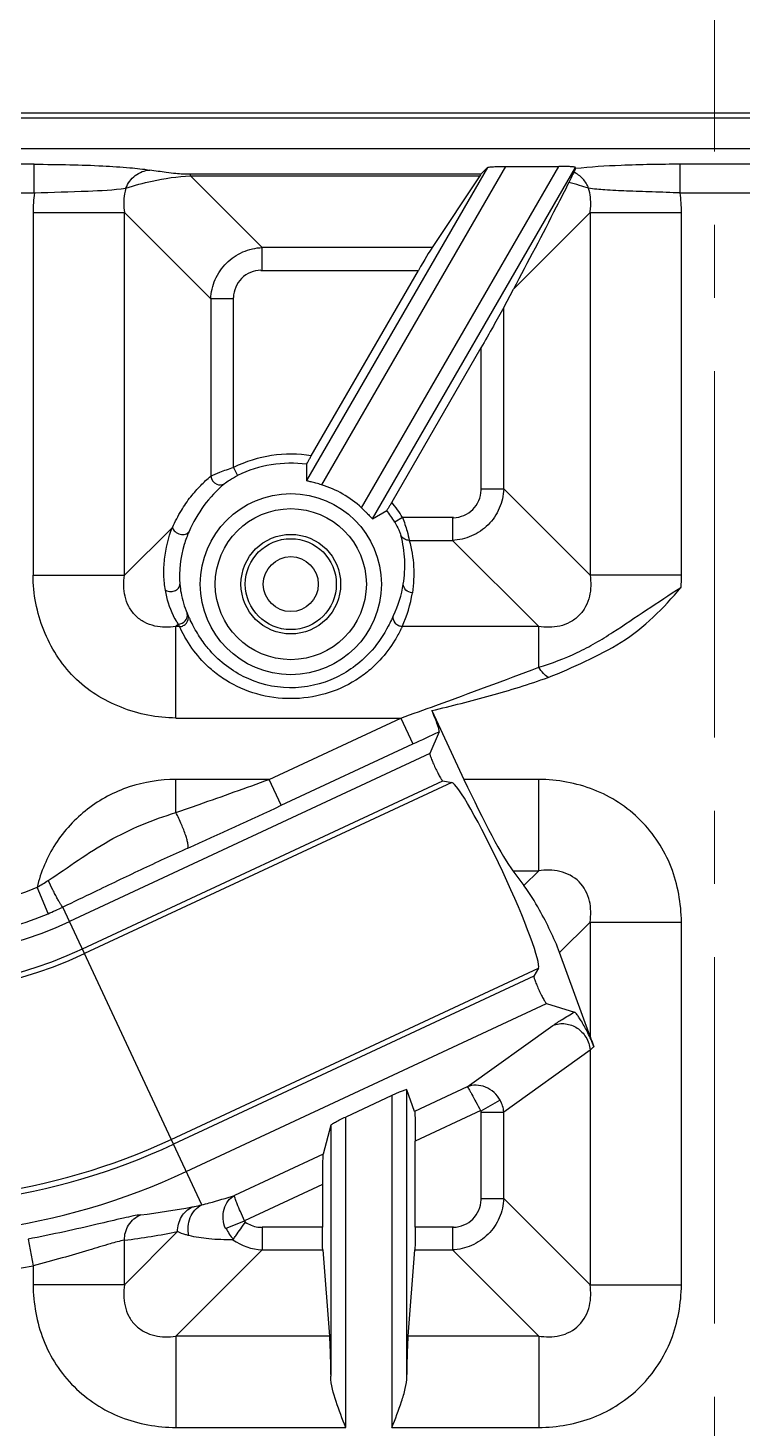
# Model space of a CAD drawing. Header units: millimetres. Extents: x 2432 to 4206, y 1282 to 1824.
# Drawn here: x 3812.37 to 3836.16, y 1556.97 to 1603.57 of the extents above; entities that cross this region are included whole.
import ezdxf

# ---------------------------------------------------------------- set-up
doc = ezdxf.new("R2010")
doc.units = ezdxf.units.MM
doc.linetypes.add('CENTER', pattern=[0.6, 0.375, -0.075, 0.075, -0.075])
doc.linetypes.add('HIDDEN', pattern=[0.2, 0.1, -0.1])
doc.layers.add('21', color=7, linetype='Continuous')
doc.layers.add('insert', color=85, linetype='Continuous', lineweight=20)

msp = doc.modelspace()

# ---------------------------------------------------------------- linework, layer by layer
at = {"layer": '21', "color": 7, "linetype": 'Continuous'}
for p, q in [((3808.053, 1600.746), (3852.273, 1600.746)), ((3852.273, 1600.568), (3808.053, 1600.568)), ((3808.053, 1599.562), (3852.273, 1599.562)), ((3812.583, 1599.037), (3810.456, 1599.037)), ((3812.583, 1598.085), (3812.583, 1599.037)), ((3827.658, 1598.929), (3821.642, 1588.509)), ((3828.259, 1598.967), (3822.142, 1588.368)), ((3823.469, 1587.602), (3830.031, 1598.967)), ((3823.84, 1587.24), (3830.589, 1598.929)), ((3827.658, 1598.929), (3827.442, 1598.705)), ((3828.259, 1598.967), (3830.031, 1598.967)), ((3830.582, 1598.893), (3830.589, 1598.929)), ((3834.074, 1598.085), (3834.074, 1599.037)), ((3837.206, 1599.037), (3834.074, 1599.037)), ((3817.776, 1598.656), (3817.776, 1598.705)), ((3827.442, 1598.705), (3817.776, 1598.705)), ((3817.776, 1598.656), (3820.165, 1596.266)), ((3817.776, 1598.656), (3827.407, 1598.656)), ((3827.407, 1598.656), (3825.817, 1596.266)), ((3810.457, 1598.085), (3812.583, 1598.085)), ((3834.074, 1598.085), (3837.22, 1598.085)), ((3812.541, 1597.429), (3812.541, 1585.356)), ((3812.541, 1597.429), (3815.582, 1597.429)), ((3815.582, 1585.356), (3815.582, 1597.429)), ((3818.455, 1594.556), (3815.582, 1597.429)), ((3831.075, 1597.429), (3828.525, 1594.878)), ((3831.075, 1597.429), (3831.075, 1585.356)), ((3831.075, 1597.429), (3834.116, 1597.429)), ((3834.116, 1585.356), (3834.116, 1597.429)), ((3820.165, 1595.506), (3820.165, 1596.266)), ((3825.817, 1596.266), (3820.165, 1596.266)), ((3820.121, 1595.506), (3825.362, 1595.506)), ((3821.799, 1589.334), (3825.362, 1595.506)), ((3828.202, 1594.27), (3828.525, 1594.878)), ((3818.455, 1594.556), (3818.455, 1588.655)), ((3819.215, 1594.556), (3818.455, 1594.556)), ((3819.215, 1588.948), (3819.215, 1594.601)), ((3828.202, 1588.229), (3828.202, 1594.27)), ((3827.442, 1592.925), (3824.477, 1587.789)), ((3827.442, 1592.925), (3827.442, 1588.185)), ((3819.215, 1588.948), (3819.348, 1588.677)), ((3821.645, 1589.052), (3821.642, 1588.509)), ((3827.442, 1588.229), (3828.202, 1588.229)), ((3828.202, 1588.229), (3831.075, 1585.356)), ((3823.84, 1587.24), (3824.31, 1587.515)), ((3824.833, 1587.279), (3824.574, 1587.125)), ((3826.536, 1587.279), (3824.833, 1587.279)), ((3826.492, 1587.279), (3826.492, 1586.519)), ((3815.582, 1585.356), (3817.178, 1586.952)), ((3825.059, 1586.519), (3826.492, 1586.519)), ((3829.365, 1583.646), (3826.492, 1586.519)), ((3812.541, 1585.356), (3815.582, 1585.356)), ((3834.116, 1585.356), (3831.075, 1585.356)), ((3817.739, 1583.94), (3817.702, 1584.019)), ((3817.376, 1583.73), (3817.292, 1583.646)), ((3817.292, 1580.605), (3817.292, 1583.646)), ((3817.414, 1583.646), (3817.292, 1583.646)), ((3829.365, 1583.646), (3824.821, 1583.646)), ((3829.365, 1582.295), (3829.365, 1583.646)), ((3825.81, 1580.851), (3826.877, 1578.562)), ((3817.292, 1580.605), (3824.781, 1580.605)), ((3820.4, 1578.562), (3824.781, 1580.605)), ((3824.781, 1580.605), (3825.183, 1579.743)), ((3826.054, 1580.15), (3825.745, 1579.425)), ((3825.745, 1579.425), (3813.756, 1573.834)), ((3820.802, 1577.7), (3825.183, 1579.743)), ((3814.181, 1572.923), (3826.171, 1578.514)), ((3826.473, 1578.458), (3814.256, 1572.762)), ((3817.292, 1577.462), (3817.292, 1578.562)), ((3820.4, 1578.562), (3817.292, 1578.562)), ((3820.802, 1577.7), (3820.4, 1578.562)), ((3826.171, 1578.514), (3826.473, 1578.458)), ((3829.365, 1578.562), (3826.877, 1578.562)), ((3829.365, 1575.522), (3829.365, 1578.562)), ((3828.504, 1575.522), (3828.872, 1575.029)), ((3828.504, 1575.522), (3829.365, 1575.522)), ((3828.872, 1575.029), (3829.365, 1575.522)), ((3813.04, 1574.093), (3812.674, 1574.971)), ((3818.155, 1564.401), (3813.534, 1574.312)), ((3831.075, 1573.811), (3830.06, 1572.796)), ((3831.075, 1573.811), (3831.075, 1570.009)), ((3831.075, 1573.811), (3834.116, 1573.811)), ((3834.116, 1561.739), (3834.116, 1573.811)), ((3831.075, 1570.009), (3830.06, 1572.796)), ((3817.139, 1566.58), (3829.355, 1572.277)), ((3829.204, 1572.01), (3817.214, 1566.419)), ((3829.355, 1572.277), (3829.204, 1572.01)), ((3817.639, 1565.507), (3829.628, 1571.098)), ((3829.628, 1571.098), (3830.554, 1570.816)), ((3826.989, 1568.324), (3829.839, 1570.371)), ((3831.075, 1569.554), (3828.202, 1567.49)), ((3831.075, 1569.554), (3831.075, 1561.739)), ((3824.982, 1558.693), (3824.982, 1568.233)), ((3825.237, 1567.508), (3824.982, 1568.233)), ((3826.989, 1568.324), (3825.237, 1567.507)), ((3824.48, 1568.041), (3822.943, 1567.324)), ((3824.48, 1568.041), (3824.48, 1556.988)), ((3822.943, 1556.988), (3822.943, 1567.324)), ((3827.442, 1567.54), (3825.259, 1566.522)), ((3827.442, 1567.54), (3827.442, 1564.567)), ((3827.442, 1567.49), (3828.202, 1567.49)), ((3828.202, 1564.612), (3828.202, 1567.49)), ((3822.444, 1567.049), (3822.189, 1566.085)), ((3822.444, 1567.049), (3822.444, 1558.693)), ((3825.259, 1563.661), (3825.259, 1566.522)), ((3822.189, 1566.085), (3819.248, 1564.714)), ((3822.167, 1565.08), (3819.577, 1563.872)), ((3822.167, 1565.08), (3822.167, 1563.662)), ((3827.442, 1564.612), (3828.202, 1564.612)), ((3828.202, 1564.612), (3831.075, 1561.739)), ((3815.582, 1561.739), (3817.351, 1563.508)), ((3818.94, 1563.609), (3819.577, 1563.872)), ((3820.165, 1563.662), (3820.165, 1562.902)), ((3822.167, 1563.662), (3820.165, 1563.662)), ((3826.536, 1563.662), (3825.259, 1563.662)), ((3826.492, 1563.662), (3826.492, 1562.902)), ((3812.373, 1563.259), (3812.541, 1562.373)), ((3815.582, 1561.739), (3815.582, 1563.223)), ((3820.165, 1562.902), (3817.292, 1560.029)), ((3820.165, 1562.902), (3822.182, 1562.902)), ((3822.182, 1562.902), (3822.4, 1560.029)), ((3825.026, 1560.029), (3825.245, 1562.902)), ((3825.245, 1562.902), (3826.492, 1562.902)), ((3829.365, 1560.029), (3826.492, 1562.902)), ((3812.541, 1562.373), (3812.541, 1561.739)), ((3815.582, 1561.739), (3812.541, 1561.739)), ((3831.075, 1561.739), (3834.116, 1561.739)), ((3817.292, 1560.029), (3817.292, 1556.988)), ((3822.4, 1560.029), (3817.292, 1560.029)), ((3829.365, 1560.029), (3825.026, 1560.029)), ((3829.365, 1560.029), (3829.365, 1556.988)), ((3817.292, 1556.988), (3822.943, 1556.988)), ((3824.48, 1556.988), (3829.365, 1556.988))]:
    msp.add_line(p, q, dxfattribs=at)
for radius in [3.013, 2.514, 1.658, 1.514, 0.915]:
    msp.add_circle((3821.118, 1585.061), radius, dxfattribs=at)
for centre, radius, start, end in [((3835.188, 1549.886), 102.057, 14.96291, 151.82661), ((3835.188, 1549.886), 101.558, 14.96291, 151.63947), ((3835.188, 1549.886), 100.92, 15.05965, 151.44394), ((3835.188, 1549.886), 100.421, 15.05965, 151.60566), ((3841.218, 1549.886), 86.816, 91.13101, 151.13064), ((3841.218, 1549.886), 85.811, 91.12889, 269.34896), ((3841.218, 1549.886), 84.503, 92.75328, 175.97781), ((3841.218, 1549.886), 83.513, 92.75328, 175.96569), ((3808.053, 1586.066), 22.684, 90, 295), ((3808.053, 1586.066), 21.679, 90, 295), ((3808.053, 1586.066), 21.5, 90, 295), ((3808.053, 1586.066), 14.68, 90, 295), ((3808.053, 1586.066), 14.501, 90, 295), ((3808.053, 1586.066), 13.496, 89.9994, 294.9996), ((3817.688, 1597.43), 5.146, 172.6931, 180.0194), ((3828.966, 1597.431), 5.15, 359.9774, 7.2985), ((3821.118, 1585.061), 4.327, 80.94, 116.0794), ((3821.118, 1585.061), 4.026, 82.4736, 116.0804), ((3821.793, 1585.04), 4.433, 130.6308, 156.4108), ((3821.118, 1585.061), 3.462, 47.2154, 72.7946), ((3821.118, 1585.061), 4.327, 30.8385, 39.0807), ((3821.118, 1585.061), 4.026, 30.8384, 37.5488), ((3821.063, 1585.682), 3.848, 334.3992, 350.7181), ((3828.935, 1585.355), 5.181, 355.5298, 0.0192), ((3821.042, 1585.401), 4.167, 335.0872, 351.3687), ((3821.176, 1585.681), 3.851, 204.3094, 205.5728), ((3819.022, 1584.851), 1.992, 211.8513, 214.276), ((3821.182, 1585.395), 4.154, 203.6362, 204.9039), ((3827.595, 1588.547), 10.88, 205.0528, 205.2201), ((3824.875, 1587.266), 7.873, 205.2166, 205.5762), ((3702.939, 1841.913), 289.27, 294.99849, 295.18888), ((3696.575, 1844.09), 293.932, 294.33469, 295.00126), ((3808.948, 1581.434), 7.46, 299.9695, 303.3281), ((3808.053, 1586.066), 12.019, 281.6321, 292.6148), ((3808.588, 1584.777), 11.575, 292.6211, 295.2945), ((3808.053, 1586.066), 12.971, 281.6319, 292.6137), ((3852.564, 1524.127), 50.145, 119.2517, 120.0718), ((3813.463, 1587.239), 23.322, 276.5577, 280.8081), ((3812.601, 1587.331), 24.292, 277.0483, 281.2762), ((3820.243, 1564.697), 1.797, 234.2585, 267.5383), ((3808.053, 1586.066), 24.115, 275.8212, 280.7276)]:
    msp.add_arc(centre, radius, start, end, dxfattribs=at)
at = {"layer": '21', "color": 8, "linetype": 'HIDDEN'}
msp.add_arc((3841.218, 1549.886), 87.821, 218.45894, 155.70987, dxfattribs=at)
at = {"layer": '21', "color": 7, "linetype": 'Continuous'}
for centre, major_axis, ratio, start_param, end_param in [((3826.895, 1597.753), (0.552, 0.955), 0.022674, 0.091639, 0.344711), ((3825.386, 1595.506), (0.464, 0.804), 0.022674, 0.344711, 1.583895), ((3827.897, 1575.36), (-1.444, 3.097), 0.087489, -3.079289, -0.062303), ((3827.187, 1578.562), (-1.51, 3.214), 0.079183, 1.533606, 2.772789), ((3824.48, 1567.998), (0.502, 0.236), 0.071249, -0.007238, 0.1507)]:
    msp.add_ellipse(centre, major_axis=major_axis, ratio=ratio, start_param=start_param, end_param=end_param, dxfattribs=at)
for points, knots in [([(3812.583, 1599.037), (3812.979, 1599.038), (3813.738, 1599.027), (3814.8, 1598.993), (3815.686, 1598.933), (3816.209, 1598.881), (3816.429, 1598.844)], [0, 0, 0, 0, 0.308136, 0.591386, 0.826767, 1, 1, 1, 1]), ([(3827.658, 1598.929), (3827.663, 1598.934), (3827.687, 1598.939), (3827.728, 1598.946), (3827.79, 1598.952), (3827.899, 1598.96), (3828.057, 1598.966), (3828.189, 1598.967), (3828.259, 1598.967)], [0, 0, 0, 0, 0.036758, 0.109961, 0.214144, 0.343461, 0.654696, 1, 1, 1, 1]), ([(3830.585, 1598.934), (3830.578, 1598.938), (3830.555, 1598.943), (3830.491, 1598.953), (3830.375, 1598.96), (3830.213, 1598.966), (3830.093, 1598.967), (3830.031, 1598.967)], [0, 0, 0, 0, 0.043672, 0.120676, 0.355981, 0.663019, 1, 1, 1, 1]), ([(3834.074, 1599.037), (3833.418, 1599.037), (3832.253, 1599.016), (3831.09, 1598.949), (3830.585, 1598.893)], [0, 0, 0, 0, 0.563864, 1, 1, 1, 1]), ([(3815.632, 1598.241), (3815.695, 1598.404), (3815.906, 1598.703), (3816.255, 1598.838), (3816.429, 1598.844)], [0, 0, 0, 0, 0.501194, 1, 1, 1, 1]), ([(3815.632, 1598.241), (3815.916, 1598.336), (3816.622, 1598.522), (3817.347, 1598.633), (3817.776, 1598.656)], [0, 0, 0, 0, 0.410696, 1, 1, 1, 1]), ([(3817.776, 1598.705), (3817.614, 1598.704), (3817.346, 1598.716), (3816.897, 1598.774), (3816.61, 1598.814), (3816.429, 1598.844)], [0, 0, 0, 0, 0.358147, 0.592861, 1, 1, 1, 1]), ([(3830.535, 1598.772), (3830.525, 1598.75), (3830.473, 1598.634), (3830.416, 1598.52), (3830.369, 1598.428)], [0, 0, 0, 0, 0.186498, 1, 1, 1, 1]), ([(3830.582, 1598.893), (3830.578, 1598.876), (3830.561, 1598.836), (3830.545, 1598.796), (3830.535, 1598.772)], [0, 0, 0, 0, 0.397433, 1, 1, 1, 1]), ([(3831.025, 1598.241), (3830.98, 1598.356), (3830.85, 1598.571), (3830.647, 1598.721), (3830.535, 1598.772)], [0, 0, 0, 0, 0.49966, 1, 1, 1, 1]), ([(3812.583, 1598.085), (3813.178, 1598.107), (3814.195, 1598.134), (3815.214, 1598.182), (3815.632, 1598.241)], [0, 0, 0, 0, 0.585401, 1, 1, 1, 1]), ([(3815.632, 1598.241), (3815.613, 1598.179), (3815.549, 1597.913), (3815.552, 1597.634), (3815.582, 1597.429)], [0, 0, 0, 0, 0.240772, 1, 1, 1, 1]), ([(3830.369, 1598.428), (3830.23, 1598.155), (3829.622, 1596.969), (3829.007, 1595.786), (3828.525, 1594.878)], [0, 0, 0, 0, 0.229298, 1, 1, 1, 1]), ([(3831.025, 1598.241), (3830.923, 1598.272), (3830.707, 1598.344), (3830.487, 1598.399), (3830.369, 1598.428)], [0, 0, 0, 0, 0.467291, 1, 1, 1, 1]), ([(3834.074, 1598.085), (3833.764, 1598.093), (3833.169, 1598.117), (3832.332, 1598.141), (3831.625, 1598.175), (3831.204, 1598.213), (3831.025, 1598.241)], [0, 0, 0, 0, 0.304641, 0.585271, 0.821695, 1, 1, 1, 1]), ([(3831.075, 1597.429), (3831.085, 1597.495), (3831.112, 1597.766), (3831.086, 1598.045), (3831.025, 1598.241)], [0, 0, 0, 0, 0.246128, 1, 1, 1, 1]), ([(3818.455, 1594.556), (3818.464, 1594.775), (3818.566, 1595.216), (3818.945, 1595.776), (3819.505, 1596.155), (3819.946, 1596.257), (3820.165, 1596.266)], [0, 0, 0, 0, 0.249494, 0.500013, 0.750522, 1, 1, 1, 1]), ([(3820.121, 1595.513), (3819.889, 1595.503), (3819.41, 1595.312), (3819.218, 1594.833), (3819.208, 1594.601)], [0, 0, 0, 0, 0.500022, 1, 1, 1, 1]), ([(3828.202, 1594.27), (3828.091, 1594.061), (3827.836, 1593.613), (3827.581, 1593.166), (3827.442, 1592.925)], [0, 0, 0, 0, 0.46087, 1, 1, 1, 1]), ([(3821.645, 1589.052), (3821.645, 1589.055), (3821.65, 1589.065), (3821.658, 1589.083), (3821.674, 1589.111), (3821.701, 1589.162), (3821.744, 1589.238), (3821.78, 1589.301), (3821.799, 1589.334)], [0, 0, 0, 0, 0.028605, 0.094176, 0.193115, 0.320723, 0.638941, 1, 1, 1, 1]), ([(3817.178, 1586.952), (3817.27, 1587.143), (3817.453, 1587.497), (3817.77, 1587.965), (3818.108, 1588.338), (3818.334, 1588.563), (3818.455, 1588.655)], [0, 0, 0, 0, 0.296044, 0.556015, 0.787369, 1, 1, 1, 1]), ([(3818.455, 1588.655), (3818.551, 1588.706), (3818.803, 1588.81), (3819.059, 1588.9), (3819.215, 1588.948)], [0, 0, 0, 0, 0.398131, 1, 1, 1, 1]), ([(3818.455, 1588.655), (3818.465, 1588.545), (3818.605, 1588.346), (3818.834, 1588.359), (3818.906, 1588.404)], [0, 0, 0, 0, 0.566283, 1, 1, 1, 1]), ([(3818.906, 1588.404), (3818.96, 1588.45), (3819.104, 1588.547), (3819.255, 1588.632), (3819.348, 1588.677)], [0, 0, 0, 0, 0.40491, 1, 1, 1, 1]), ([(3822.141, 1588.368), (3822.079, 1588.387), (3821.989, 1588.413), (3821.873, 1588.444), (3821.798, 1588.462), (3821.736, 1588.478), (3821.686, 1588.49), (3821.662, 1588.5), (3821.642, 1588.505), (3821.642, 1588.509)], [0, 0, 0, 0, 0.37098, 0.541558, 0.692895, 0.819247, 0.915066, 0.976115, 1, 1, 1, 1]), ([(3828.202, 1588.229), (3828.193, 1588.01), (3828.092, 1587.569), (3827.712, 1587.009), (3827.152, 1586.63), (3826.711, 1586.528), (3826.492, 1586.519)], [0, 0, 0, 0, 0.249494, 0.500013, 0.750522, 1, 1, 1, 1]), ([(3824.477, 1587.789), (3824.457, 1587.755), (3824.421, 1587.693), (3824.376, 1587.618), (3824.346, 1587.569), (3824.329, 1587.542), (3824.317, 1587.526), (3824.312, 1587.516), (3824.31, 1587.515)], [0, 0, 0, 0, 0.361072, 0.679293, 0.806899, 0.905833, 0.971397, 1, 1, 1, 1]), ([(3826.536, 1587.272), (3826.768, 1587.282), (3827.247, 1587.473), (3827.439, 1587.953), (3827.449, 1588.184)], [0, 0, 0, 0, 0.500015, 1, 1, 1, 1]), ([(3823.469, 1587.602), (3823.516, 1587.558), (3823.583, 1587.493), (3823.668, 1587.408), (3823.722, 1587.352), (3823.766, 1587.307), (3823.802, 1587.269), (3823.823, 1587.253), (3823.837, 1587.238), (3823.84, 1587.24)], [0, 0, 0, 0, 0.37099, 0.541579, 0.692923, 0.819276, 0.91509, 0.976123, 1, 1, 1, 1]), ([(3824.833, 1587.279), (3824.892, 1587.129), (3824.972, 1586.877), (3825.041, 1586.621), (3825.059, 1586.519)], [0, 0, 0, 0, 0.610106, 1, 1, 1, 1]), ([(3816.948, 1584.857), (3816.916, 1585.021), (3816.884, 1585.367), (3816.913, 1586.077), (3817.045, 1586.612), (3817.178, 1586.952)], [0, 0, 0, 0, 0.23597, 0.485707, 1, 1, 1, 1]), ([(3817.178, 1586.952), (3817.191, 1586.897), (3817.263, 1586.792), (3817.426, 1586.708), (3817.605, 1586.702), (3817.705, 1586.77), (3817.73, 1586.814)], [0, 0, 0, 0, 0.247291, 0.521008, 0.779821, 1, 1, 1, 1]), ([(3817.73, 1586.814), (3817.668, 1586.672), (3817.462, 1586.112), (3817.392, 1585.501), (3817.427, 1585.061)], [0, 0, 0, 0, 0.260586, 1, 1, 1, 1]), ([(3824.574, 1587.125), (3824.625, 1587.041), (3824.689, 1586.919), (3824.753, 1586.769), (3824.777, 1586.708), (3824.783, 1586.682)], [0, 0, 0, 0, 0.600339, 0.839195, 1, 1, 1, 1]), ([(3825.059, 1586.519), (3825.03, 1586.518), (3824.92, 1586.534), (3824.817, 1586.609), (3824.783, 1586.682)], [0, 0, 0, 0, 0.264368, 1, 1, 1, 1]), ([(3824.861, 1585.061), (3824.904, 1585.328), (3824.938, 1585.875), (3824.853, 1586.418), (3824.783, 1586.682)], [0, 0, 0, 0, 0.496669, 1, 1, 1, 1]), ([(3825.059, 1586.519), (3825.136, 1586.235), (3825.234, 1585.653), (3825.206, 1585.064), (3825.161, 1584.776)], [0, 0, 0, 0, 0.502764, 1, 1, 1, 1]), ([(3817.292, 1580.605), (3816.673, 1580.605), (3815.734, 1580.8), (3814.618, 1581.355), (3813.878, 1581.941), (3813.297, 1582.682), (3812.731, 1583.794), (3812.541, 1584.736), (3812.541, 1585.356)], [0, 0, 0, 0, 0.249205, 0.37458, 0.499711, 0.62513, 0.750417, 1, 1, 1, 1]), ([(3817.292, 1583.646), (3817.061, 1583.613), (3816.695, 1583.614), (3816.239, 1583.78), (3815.937, 1584.003), (3815.714, 1584.305), (3815.55, 1584.76), (3815.549, 1585.126), (3815.582, 1585.356)], [0, 0, 0, 0, 0.243663, 0.370981, 0.500265, 0.629965, 0.756742, 1, 1, 1, 1]), ([(3816.948, 1584.857), (3817.002, 1584.826), (3817.121, 1584.799), (3817.276, 1584.839), (3817.39, 1584.927), (3817.426, 1585.015), (3817.427, 1585.061)], [0, 0, 0, 0, 0.306412, 0.568447, 0.770581, 1, 1, 1, 1]), ([(3817.427, 1585.061), (3817.435, 1584.964), (3817.477, 1584.634), (3817.57, 1584.31), (3817.666, 1584.096)], [0, 0, 0, 0, 0.293983, 1, 1, 1, 1]), ([(3825.162, 1584.776), (3825.084, 1584.777), (3824.929, 1584.838), (3824.862, 1584.99), (3824.861, 1585.061)], [0, 0, 0, 0, 0.523788, 1, 1, 1, 1]), ([(3831.075, 1585.356), (3831.108, 1585.125), (3831.107, 1584.759), (3830.942, 1584.303), (3830.718, 1584.001), (3830.416, 1583.778), (3829.961, 1583.614), (3829.595, 1583.613), (3829.365, 1583.646)], [0, 0, 0, 0, 0.243663, 0.370982, 0.500265, 0.629966, 0.756742, 1, 1, 1, 1]), ([(3829.365, 1582.295), (3829.802, 1582.427), (3830.447, 1582.67), (3831.256, 1583.096), (3832.023, 1583.575), (3832.956, 1584.214), (3833.714, 1584.707), (3834.1, 1584.951)], [0, 0, 0, 0, 0.251327, 0.377647, 0.502455, 0.748875, 1, 1, 1, 1]), ([(3829.677, 1581.958), (3830.099, 1582.115), (3830.92, 1582.49), (3832.137, 1583.089), (3833.204, 1583.936), (3833.808, 1584.607), (3834.1, 1584.951)], [0, 0, 0, 0, 0.250074, 0.500074, 0.749935, 1, 1, 1, 1]), ([(3817.33, 1583.8), (3817.288, 1583.868), (3817.108, 1584.198), (3816.998, 1584.565), (3816.948, 1584.857)], [0, 0, 0, 0, 0.21232, 1, 1, 1, 1]), ([(3817.376, 1583.73), (3817.461, 1583.734), (3817.614, 1583.807), (3817.673, 1583.958), (3817.675, 1584.023)], [0, 0, 0, 0, 0.566513, 1, 1, 1, 1]), ([(3817.414, 1583.646), (3817.457, 1583.648), (3817.546, 1583.675), (3817.69, 1583.781), (3817.725, 1583.936), (3817.702, 1584.019)], [0, 0, 0, 0, 0.245416, 0.511429, 1, 1, 1, 1]), ([(3824.533, 1584.019), (3824.528, 1584.007), (3824.505, 1583.957), (3824.481, 1583.906), (3824.463, 1583.868)], [0, 0, 0, 0, 0.229997, 1, 1, 1, 1]), ([(3824.821, 1583.646), (3824.777, 1583.648), (3824.688, 1583.676), (3824.544, 1583.783), (3824.51, 1583.937), (3824.533, 1584.019)], [0, 0, 0, 0, 0.248663, 0.516156, 1, 1, 1, 1]), ([(3817.655, 1583.195), (3817.629, 1583.24), (3817.543, 1583.387), (3817.468, 1583.54), (3817.414, 1583.646)], [0, 0, 0, 0, 0.303733, 1, 1, 1, 1]), ([(3817.94, 1583.545), (3817.924, 1583.575), (3817.865, 1583.681), (3817.811, 1583.788), (3817.773, 1583.867)], [0, 0, 0, 0, 0.281397, 1, 1, 1, 1]), ([(3818.369, 1582.919), (3818.324, 1582.973), (3818.167, 1583.172), (3818.03, 1583.386), (3817.94, 1583.545)], [0, 0, 0, 0, 0.277291, 1, 1, 1, 1]), ([(3824.463, 1583.868), (3824.43, 1583.8), (3824.253, 1583.444), (3824.031, 1583.109), (3823.82, 1582.865)], [0, 0, 0, 0, 0.188994, 1, 1, 1, 1]), ([(3824.821, 1583.646), (3824.806, 1583.616), (3824.732, 1583.466), (3824.653, 1583.317), (3824.583, 1583.2)], [0, 0, 0, 0, 0.19539, 1, 1, 1, 1]), ([(3824.583, 1583.2), (3824.439, 1582.961), (3824.168, 1582.6), (3823.716, 1582.165), (3823.129, 1581.742), (3822.264, 1581.355), (3821.123, 1581.197), (3819.981, 1581.352), (3819.114, 1581.737), (3818.526, 1582.159), (3818.072, 1582.594), (3817.8, 1582.955), (3817.655, 1583.195)], [0, 0, 0, 0, 0.101141, 0.161731, 0.226366, 0.361778, 0.499765, 0.63776, 0.773216, 0.837909, 0.898582, 1, 1, 1, 1]), ([(3823.82, 1582.865), (3823.492, 1582.487), (3822.651, 1581.835), (3821.075, 1581.486), (3819.512, 1581.872), (3818.687, 1582.538), (3818.369, 1582.919)], [0, 0, 0, 0, 0.243405, 0.500857, 0.758285, 1, 1, 1, 1]), ([(3824.781, 1580.605), (3825.168, 1580.744), (3826.7, 1581.297), (3828.227, 1581.862), (3829.365, 1582.295)], [0, 0, 0, 0, 0.25256, 1, 1, 1, 1]), ([(3829.677, 1581.958), (3829.619, 1581.991), (3829.507, 1582.102), (3829.414, 1582.223), (3829.365, 1582.295)], [0, 0, 0, 0, 0.433187, 1, 1, 1, 1]), ([(3825.81, 1580.851), (3826.461, 1581.009), (3827.762, 1581.336), (3829.048, 1581.724), (3829.677, 1581.958)], [0, 0, 0, 0, 0.500034, 1, 1, 1, 1]), ([(3826.054, 1580.15), (3826.057, 1580.159), (3826.055, 1580.185), (3826.046, 1580.232), (3826.027, 1580.299), (3825.986, 1580.422), (3825.914, 1580.609), (3825.847, 1580.766), (3825.81, 1580.851)], [0, 0, 0, 0, 0.036247, 0.101164, 0.194566, 0.314796, 0.62463, 1, 1, 1, 1]), ([(3825.745, 1579.425), (3825.743, 1579.42), (3825.746, 1579.401), (3825.753, 1579.369), (3825.767, 1579.322), (3825.798, 1579.236), (3825.85, 1579.11), (3825.922, 1578.949), (3825.999, 1578.79), (3826.062, 1578.671), (3826.107, 1578.594), (3826.134, 1578.553), (3826.153, 1578.528), (3826.165, 1578.515), (3826.171, 1578.514)], [0, 0, 0, 0, 0.017847, 0.051442, 0.100299, 0.163026, 0.320882, 0.503633, 0.685815, 0.842061, 0.903664, 0.951238, 0.983456, 1, 1, 1, 1]), ([(3817.292, 1578.562), (3816.769, 1578.556), (3815.713, 1578.397), (3814.302, 1577.64), (3813.213, 1576.468), (3812.797, 1575.48), (3812.674, 1574.971)], [0, 0, 0, 0, 0.250064, 0.50007, 0.750049, 1, 1, 1, 1]), ([(3817.292, 1577.462), (3817.552, 1577.55), (3818.591, 1577.908), (3819.624, 1578.282), (3820.4, 1578.562)], [0, 0, 0, 0, 0.249253, 1, 1, 1, 1]), ([(3834.116, 1573.811), (3834.104, 1574.432), (3833.894, 1575.688), (3832.845, 1577.291), (3831.241, 1578.339), (3829.985, 1578.552), (3829.365, 1578.562)], [0, 0, 0, 0, 0.250133, 0.500024, 0.749898, 1, 1, 1, 1]), ([(3813.046, 1575.201), (3813.386, 1575.415), (3814.038, 1575.888), (3815.059, 1576.535), (3816.144, 1577.076), (3816.911, 1577.334), (3817.292, 1577.462)], [0, 0, 0, 0, 0.249599, 0.4991, 0.749881, 1, 1, 1, 1]), ([(3817.695, 1576.273), (3817.706, 1576.287), (3817.708, 1576.343), (3817.695, 1576.434), (3817.664, 1576.558), (3817.597, 1576.771), (3817.477, 1577.078), (3817.36, 1577.33), (3817.292, 1577.462)], [0, 0, 0, 0, 0.04332, 0.119769, 0.223088, 0.343163, 0.649737, 1, 1, 1, 1]), ([(3817.695, 1576.273), (3817.168, 1576.037), (3816.123, 1575.557), (3814.742, 1574.889), (3813.879, 1574.477), (3813.534, 1574.312)], [0, 0, 0, 0, 0.376048, 0.750404, 1, 1, 1, 1]), ([(3813.534, 1574.312), (3813.524, 1574.316), (3813.503, 1574.343), (3813.465, 1574.395), (3813.414, 1574.481), (3813.349, 1574.595), (3813.276, 1574.733), (3813.172, 1574.936), (3813.096, 1575.095), (3813.046, 1575.201)], [0, 0, 0, 0, 0.031023, 0.09481, 0.194036, 0.325137, 0.481927, 0.653869, 1, 1, 1, 1]), ([(3831.075, 1573.811), (3831.103, 1574.043), (3831.115, 1574.531), (3830.764, 1575.21), (3830.085, 1575.554), (3829.596, 1575.555), (3829.365, 1575.522)], [0, 0, 0, 0, 0.245134, 0.499509, 0.755178, 1, 1, 1, 1]), ([(3830.06, 1572.796), (3829.97, 1573.044), (3829.76, 1573.523), (3829.37, 1574.273), (3829.065, 1574.77), (3828.872, 1575.029)], [0, 0, 0, 0, 0.312047, 0.618103, 1, 1, 1, 1]), ([(3829.204, 1572.01), (3829.201, 1572.005), (3829.204, 1571.987), (3829.21, 1571.956), (3829.224, 1571.91), (3829.254, 1571.826), (3829.305, 1571.7), (3829.377, 1571.539), (3829.454, 1571.38), (3829.517, 1571.26), (3829.563, 1571.181), (3829.59, 1571.14), (3829.61, 1571.114), (3829.623, 1571.1), (3829.628, 1571.098)], [0, 0, 0, 0, 0.016545, 0.048765, 0.096341, 0.157946, 0.314197, 0.496382, 0.67913, 0.836982, 0.899706, 0.948562, 0.982154, 1, 1, 1, 1]), ([(3829.839, 1570.371), (3829.938, 1570.442), (3830.175, 1570.594), (3830.417, 1570.737), (3830.554, 1570.816)], [0, 0, 0, 0, 0.435806, 1, 1, 1, 1]), ([(3831.204, 1569.666), (3831.143, 1569.823), (3831.016, 1570.105), (3830.844, 1570.422), (3830.721, 1570.618), (3830.654, 1570.716), (3830.602, 1570.779), (3830.569, 1570.811), (3830.554, 1570.816)], [0, 0, 0, 0, 0.379289, 0.697704, 0.812604, 0.90146, 0.964275, 1, 1, 1, 1]), ([(3829.839, 1570.371), (3829.969, 1570.427), (3830.261, 1570.464), (3830.663, 1570.307), (3830.968, 1569.992), (3831.064, 1569.704), (3831.075, 1569.554)], [0, 0, 0, 0, 0.250108, 0.48959, 0.735119, 1, 1, 1, 1]), ([(3831.075, 1570.009), (3831.085, 1569.981), (3831.127, 1569.867), (3831.171, 1569.753), (3831.204, 1569.666)], [0, 0, 0, 0, 0.239301, 1, 1, 1, 1]), ([(3831.204, 1569.666), (3831.192, 1569.656), (3831.149, 1569.62), (3831.106, 1569.582), (3831.075, 1569.554)], [0, 0, 0, 0, 0.269537, 1, 1, 1, 1]), ([(3824.974, 1568.236), (3824.952, 1568.236), (3824.891, 1568.213), (3824.781, 1568.175), (3824.638, 1568.113), (3824.534, 1568.066), (3824.48, 1568.041)], [0, 0, 0, 0, 0.124793, 0.357922, 0.662922, 1, 1, 1, 1]), ([(3828.085, 1567.883), (3827.98, 1568.074), (3827.716, 1568.315), (3827.292, 1568.402), (3827.082, 1568.363), (3826.989, 1568.324)], [0, 0, 0, 0, 0.513717, 0.761812, 1, 1, 1, 1]), ([(3826.989, 1568.324), (3826.997, 1568.318), (3827.014, 1568.292), (3827.047, 1568.244), (3827.09, 1568.168), (3827.169, 1568.027), (3827.283, 1567.813), (3827.379, 1567.632), (3827.431, 1567.535)], [0, 0, 0, 0, 0.033173, 0.099076, 0.195835, 0.320441, 0.635641, 1, 1, 1, 1]), ([(3822.444, 1567.049), (3822.446, 1567.056), (3822.463, 1567.069), (3822.494, 1567.091), (3822.543, 1567.121), (3822.633, 1567.171), (3822.767, 1567.24), (3822.881, 1567.296), (3822.942, 1567.324)], [0, 0, 0, 0, 0.034658, 0.104594, 0.205911, 0.333656, 0.647035, 1, 1, 1, 1]), ([(3825.237, 1567.508), (3825.24, 1567.498), (3825.242, 1567.466), (3825.247, 1567.401), (3825.25, 1567.303), (3825.255, 1567.124), (3825.258, 1566.86), (3825.259, 1566.639), (3825.259, 1566.522)], [0, 0, 0, 0, 0.031154, 0.097606, 0.198389, 0.327167, 0.643255, 1, 1, 1, 1]), ([(3822.189, 1566.085), (3822.186, 1566.074), (3822.184, 1566.037), (3822.179, 1565.966), (3822.176, 1565.865), (3822.172, 1565.683), (3822.168, 1565.419), (3822.167, 1565.197), (3822.167, 1565.08)], [0, 0, 0, 0, 0.036626, 0.108523, 0.211406, 0.339698, 0.650806, 1, 1, 1, 1]), ([(3818.155, 1564.401), (3818.238, 1564.422), (3818.604, 1564.518), (3818.967, 1564.625), (3819.247, 1564.714)], [0, 0, 0, 0, 0.224374, 1, 1, 1, 1]), ([(3818.94, 1563.609), (3818.861, 1563.811), (3818.832, 1564.156), (3819.012, 1564.536), (3819.164, 1564.669), (3819.248, 1564.714)], [0, 0, 0, 0, 0.525853, 0.770806, 1, 1, 1, 1]), ([(3819.577, 1563.872), (3819.531, 1563.972), (3819.447, 1564.159), (3819.352, 1564.383), (3819.294, 1564.533), (3819.265, 1564.616), (3819.25, 1564.672), (3819.244, 1564.704), (3819.248, 1564.714)], [0, 0, 0, 0, 0.363807, 0.678346, 0.802649, 0.899262, 0.96542, 1, 1, 1, 1]), ([(3828.202, 1564.612), (3828.193, 1564.392), (3828.092, 1563.952), (3827.712, 1563.391), (3827.152, 1563.012), (3826.711, 1562.911), (3826.492, 1562.902)], [0, 0, 0, 0, 0.249494, 0.500013, 0.750522, 1, 1, 1, 1]), ([(3826.536, 1563.654), (3826.768, 1563.665), (3827.247, 1563.856), (3827.439, 1564.335), (3827.449, 1564.567)], [0, 0, 0, 0, 0.500015, 1, 1, 1, 1]), ([(3816.127, 1564.069), (3816.044, 1564.06), (3815.852, 1564.025), (3815.369, 1563.92), (3814.607, 1563.735), (3813.55, 1563.493), (3812.78, 1563.336), (3812.373, 1563.259)], [0, 0, 0, 0, 0.064566, 0.152522, 0.386116, 0.677009, 1, 1, 1, 1]), ([(3815.582, 1563.223), (3815.58, 1563.397), (3815.674, 1563.758), (3815.962, 1564.004), (3816.127, 1564.069)], [0, 0, 0, 0, 0.49702, 1, 1, 1, 1]), ([(3817.351, 1563.508), (3817.348, 1563.677), (3817.432, 1564.019), (3817.69, 1564.26), (3817.836, 1564.33)], [0, 0, 0, 0, 0.510314, 1, 1, 1, 1]), ([(3817.728, 1563.376), (3817.704, 1563.473), (3817.687, 1563.679), (3817.767, 1564.07), (3817.985, 1564.314), (3818.155, 1564.401)], [0, 0, 0, 0, 0.253397, 0.515372, 1, 1, 1, 1]), ([(3817.836, 1564.33), (3817.862, 1564.335), (3817.968, 1564.357), (3818.074, 1564.381), (3818.155, 1564.401)], [0, 0, 0, 0, 0.234915, 1, 1, 1, 1]), ([(3817.728, 1563.376), (3817.694, 1563.385), (3817.565, 1563.42), (3817.439, 1563.466), (3817.351, 1563.508)], [0, 0, 0, 0, 0.267277, 1, 1, 1, 1]), ([(3819.207, 1563.258), (3819.234, 1563.296), (3819.369, 1563.489), (3819.505, 1563.68), (3819.612, 1563.835)], [0, 0, 0, 0, 0.200064, 1, 1, 1, 1]), ([(3819.604, 1563.823), (3819.725, 1563.739), (3819.918, 1563.665), (3820.115, 1563.651), (3820.165, 1563.651)], [0, 0, 0, 0, 0.746485, 1, 1, 1, 1]), ([(3822.182, 1562.902), (3822.174, 1562.999), (3822.17, 1563.253), (3822.167, 1563.506), (3822.167, 1563.662)], [0, 0, 0, 0, 0.38589, 1, 1, 1, 1]), ([(3825.259, 1563.661), (3825.259, 1563.506), (3825.256, 1563.253), (3825.252, 1562.999), (3825.245, 1562.902)], [0, 0, 0, 0, 0.614116, 1, 1, 1, 1]), ([(3815.582, 1563.223), (3815.422, 1563.191), (3815.024, 1563.084), (3814.34, 1562.871), (3813.487, 1562.617), (3812.866, 1562.458), (3812.541, 1562.373)], [0, 0, 0, 0, 0.154791, 0.390861, 0.681574, 1, 1, 1, 1]), ([(3819.193, 1563.238), (3818.924, 1563.234), (3818.432, 1563.249), (3817.944, 1563.323), (3817.728, 1563.376)], [0, 0, 0, 0, 0.547191, 1, 1, 1, 1]), ([(3812.541, 1561.739), (3812.553, 1561.118), (3812.763, 1559.862), (3813.813, 1558.259), (3815.416, 1557.211), (3816.672, 1556.998), (3817.292, 1556.988)], [0, 0, 0, 0, 0.250133, 0.500024, 0.749898, 1, 1, 1, 1]), ([(3815.582, 1561.739), (3815.548, 1561.508), (3815.55, 1561.141), (3815.713, 1560.685), (3815.934, 1560.381), (3816.238, 1560.16), (3816.694, 1559.996), (3817.061, 1559.995), (3817.292, 1560.029)], [0, 0, 0, 0, 0.243799, 0.37067, 0.499996, 0.629324, 0.756201, 1, 1, 1, 1]), ([(3829.365, 1560.029), (3829.597, 1560), (3830.084, 1559.988), (3830.764, 1560.34), (3831.107, 1561.019), (3831.109, 1561.508), (3831.075, 1561.739)], [0, 0, 0, 0, 0.245134, 0.499508, 0.755178, 1, 1, 1, 1]), ([(3829.365, 1556.988), (3829.985, 1556.999), (3831.241, 1557.21), (3832.845, 1558.259), (3833.892, 1559.863), (3834.106, 1561.118), (3834.116, 1561.739)], [0, 0, 0, 0, 0.250133, 0.500024, 0.749898, 1, 1, 1, 1]), ([(3822.4, 1560.029), (3822.413, 1559.854), (3822.43, 1559.409), (3822.44, 1558.964), (3822.444, 1558.693)], [0, 0, 0, 0, 0.392179, 1, 1, 1, 1]), ([(3824.982, 1558.693), (3824.987, 1558.964), (3824.997, 1559.409), (3825.013, 1559.854), (3825.026, 1560.029)], [0, 0, 0, 0, 0.607821, 1, 1, 1, 1]), ([(3822.946, 1556.988), (3822.832, 1557.275), (3822.621, 1557.826), (3822.449, 1558.408), (3822.444, 1558.693)], [0, 0, 0, 0, 0.520114, 1, 1, 1, 1]), ([(3824.48, 1556.988), (3824.594, 1557.275), (3824.759, 1557.701), (3824.934, 1558.27), (3824.98, 1558.555), (3824.982, 1558.693)], [0, 0, 0, 0, 0.51943, 0.76751, 1, 1, 1, 1])]:
    msp.add_open_spline(points, degree=3, knots=knots, dxfattribs=at)
for points in [[(3817.675, 1584.023), (3817.675, 1584.047), (3817.672, 1584.072), (3817.666, 1584.096)], [(3828.202, 1567.49), (3828.193, 1567.626), (3828.152, 1567.763), (3828.085, 1567.883)], [(3818.969, 1563.621), (3819.023, 1563.487), (3819.105, 1563.36), (3819.207, 1563.258)], [(3819.607, 1563.828), (3819.601, 1563.845), (3819.588, 1563.858), (3819.577, 1563.872)]]:
    msp.add_open_spline(points, degree=3, dxfattribs=at)
at = {"layer": 'insert', "color": 1, "linetype": 'CENTER', "ltscale": 32.512}
msp.add_line((3835.213, 1384.886), (3835.213, 1704.886), dxfattribs=at)

doc.saveas('drawing.dxf')
